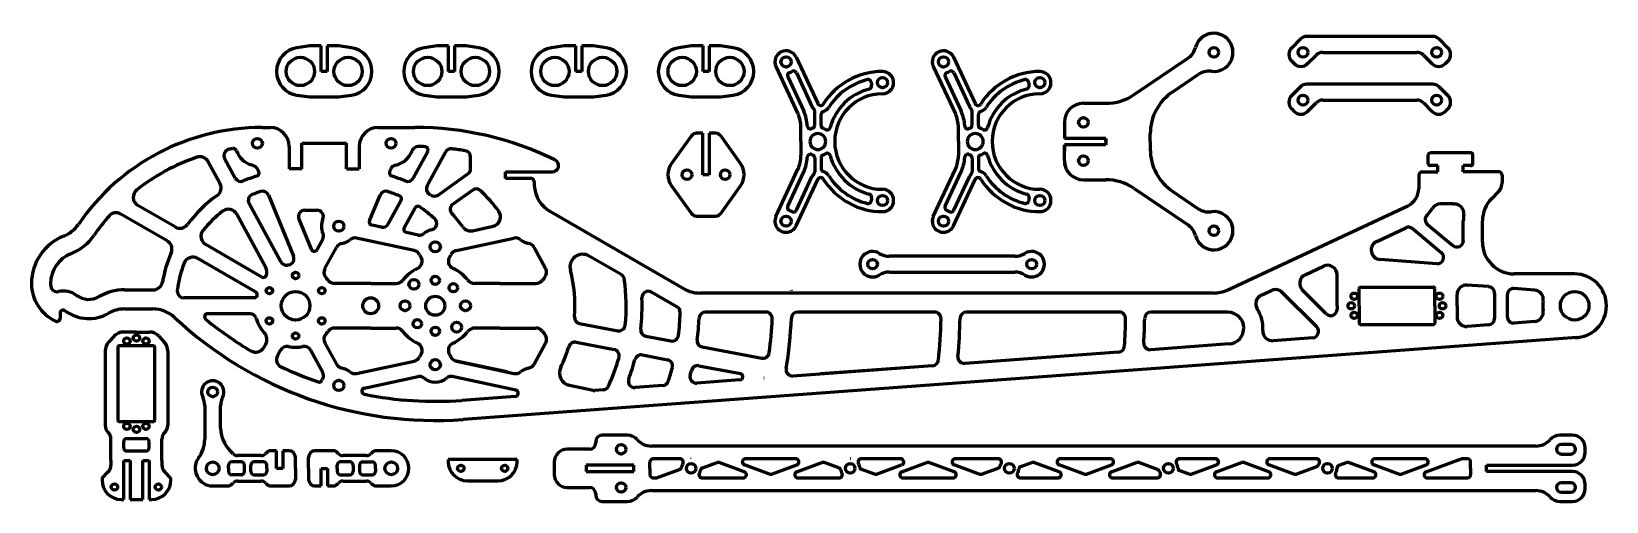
# Model space of a CAD drawing. Header units: millimetres. Extents: x -83 to 412, y -61 to 86.
import ezdxf

# ---------------------------------------------------------------- set-up
doc = ezdxf.new("R2010")
doc.units = ezdxf.units.MM
doc.linetypes.add('K5LT32768', pattern=[0])
doc.linetypes.add('K5LT_BASIC', pattern=[0])

# ---------------------------------------------------------------- blocks, each defined once
blk = doc.blocks.new('U0')
at = {"color": 5, "linetype": 'K5LT_BASIC', "lineweight": 60, "true_color": 0x0000ff}
for p, q in [((127.89, -50.89), (132.45, -49.23)), ((113.38, -54.04), (120.69, -51.38))]:
    blk.add_line(p, q, dxfattribs=at)
blk = doc.blocks.new('U1')
at = {"color": 5, "linetype": 'K5LT_BASIC', "lineweight": 60, "true_color": 0x0000ff}
for p, q in [((141.02, -52.1), (133.13, -49.23)), ((148.93, -52.85), (141.04, -49.98))]:
    blk.add_line(p, q, dxfattribs=at)
blk = doc.blocks.new('U2')
at = {"color": 5, "linetype": 'K5LT_BASIC', "lineweight": 60, "true_color": 0x0000ff}
for p, q in [((157.53, -52.1), (165.42, -49.23)), ((149.62, -52.85), (157.51, -49.98))]:
    blk.add_line(p, q, dxfattribs=at)
blk = doc.blocks.new('U3')
at = {"color": 5, "linetype": 'K5LT_BASIC', "lineweight": 60, "true_color": 0x0000ff}
for p, q in [((170.73, -50.92), (166.1, -49.23)), ((181.9, -52.85), (177.92, -51.4))]:
    blk.add_line(p, q, dxfattribs=at)
blk = doc.blocks.new('U4')
at = {"color": 5, "linetype": 'K5LT_BASIC', "lineweight": 60, "true_color": 0x0000ff}
for p, q in [((190.5, -52.1), (198.39, -49.23)), ((182.59, -52.85), (190.48, -49.98))]:
    blk.add_line(p, q, dxfattribs=at)
blk = doc.blocks.new('U5')
at = {"color": 5, "linetype": 'K5LT_BASIC', "lineweight": 60, "true_color": 0x0000ff}
for p, q in [((206.96, -52.1), (199.07, -49.23)), ((214.87, -52.85), (206.98, -49.98))]:
    blk.add_line(p, q, dxfattribs=at)
blk = doc.blocks.new('U6')
at = {"color": 5, "linetype": 'K5LT_BASIC', "lineweight": 60, "true_color": 0x0000ff}
for p, q in [((227.95, -50.47), (231.36, -49.23)), ((215.56, -52.85), (220.78, -50.95))]:
    blk.add_line(p, q, dxfattribs=at)
blk = doc.blocks.new('U7')
at = {"color": 5, "linetype": 'K5LT_BASIC', "lineweight": 60, "true_color": 0x0000ff}
for p, q in [((239.93, -52.1), (232.04, -49.23)), ((247.84, -52.85), (239.95, -49.98))]:
    blk.add_line(p, q, dxfattribs=at)
blk = doc.blocks.new('U8')
at = {"color": 5, "linetype": 'K5LT_BASIC', "lineweight": 60, "true_color": 0x0000ff}
for p, q in [((256.44, -52.1), (264.33, -49.23)), ((248.53, -52.85), (256.42, -49.98))]:
    blk.add_line(p, q, dxfattribs=at)
blk = doc.blocks.new('U9')
at = {"color": 5, "linetype": 'K5LT_BASIC', "lineweight": 60, "true_color": 0x0000ff}
for p, q in [((270.85, -51.36), (265.01, -49.23)), ((280.81, -52.85), (277.96, -51.82))]:
    blk.add_line(p, q, dxfattribs=at)
blk = doc.blocks.new('U10')
at = {"color": 5, "linetype": 'K5LT_BASIC', "lineweight": 60, "true_color": 0x0000ff}
for p, q in [((289.41, -52.1), (297.3, -49.23)), ((281.5, -52.85), (289.39, -49.98))]:
    blk.add_line(p, q, dxfattribs=at)
blk = doc.blocks.new('U11')
at = {"color": 5, "linetype": 'K5LT_BASIC', "lineweight": 60, "true_color": 0x0000ff}
for p, q in [((305.87, -52.1), (297.98, -49.23)), ((313.78, -52.85), (305.89, -49.98))]:
    blk.add_line(p, q, dxfattribs=at)
blk = doc.blocks.new('U12')
at = {"color": 5, "linetype": 'K5LT_BASIC', "lineweight": 60, "true_color": 0x0000ff}
for p, q in [((327.96, -50.07), (330.27, -49.23)), ((314.47, -52.85), (320.93, -50.5))]:
    blk.add_line(p, q, dxfattribs=at)
blk = doc.blocks.new('U13')
at = {"color": 5, "linetype": 'K5LT_BASIC', "lineweight": 60, "true_color": 0x0000ff}
for p, q in [((338.84, -52.1), (330.95, -49.23)), ((346.75, -52.85), (338.86, -49.98))]:
    blk.add_line(p, q, dxfattribs=at)
blk = doc.blocks.new('U14')
at = {"color": 5, "linetype": 'K5LT_BASIC', "lineweight": 60, "true_color": 0x0000ff}
for p, q in [((355.35, -52.1), (366.34, -48.1)), ((347.44, -52.85), (355.33, -49.98))]:
    blk.add_line(p, q, dxfattribs=at)
blk = doc.blocks.new('U15')
at = {"color": 5, "linetype": 'K5LT32768', "lineweight": 60, "true_color": 0x0000ff}
for p, q in [((200.43, 75.08), (207.37, 60.21)), ((206.78, 78.04), (213.58, 63.46)), ((204.14, 71.87), (209.18, 61.05)), ((206.86, 73.14), (211.77, 62.61)), ((212.61, 56.68), (212.61, 61.1)), ((214.61, 56.68), (214.61, 60.04)), ((208.31, 51.56), (208.31, 55.98)), ((208.31, 51.56), (208.31, 47.14)), ((212.61, 46.43), (212.61, 42.02)), ((214.61, 46.43), (214.61, 43.08)), ((200.43, 28.04), (207.37, 42.91)), ((204.14, 31.24), (209.18, 42.06)), ((206.78, 25.08), (213.58, 39.66)), ((206.86, 29.98), (211.77, 40.51))]:
    blk.add_line(p, q, dxfattribs=at)
for centre in [(203.61, 76.56), (233.91, 70.06), (233.91, 33.06), (203.61, 26.56)]:
    blk.add_circle(centre, 1.6, dxfattribs=at)
for centre, radius, start, end in [((203.61, 76.56), 3.5, 25, 205), ((205.04, 72.29), 1, 108.6206, 205), ((203.61, 76.56), 3.5, 288.6206, 301.3794), ((205.95, 72.72), 1, 25, 121.3794), ((233.91, 51.56), 22, 90, 147.6117), ((233.91, 51.56), 20, 103.6997, 147.6117), ((229.41, 70.02), 1, 0.5162, 103.6997), ((233.91, 70.06), 3.5, 180.5162, 193.3696), ((233.91, 70.06), 3.5, 270, 90), ((233.91, 51.56), 17, 104.0769, 164.9823), ((233.91, 51.56), 15, 90, 180), ((229.53, 69.02), 1, 284.0769, 13.3696), ((198.31, 55.98), 10, 0, 25), ((198.31, 55.98), 12, 2.5046, 25), ((214.48, 63.88), 3, 205, 223.9878), ((211.61, 61.1), 1, 0, 43.9878), ((214.48, 63.88), 1, 205, 327.6117), ((215.61, 60.04), 1, 106.2908, 180), ((214.48, 63.88), 3, 286.2908, 327.6117), ((211.29, 56.55), 1, 182.5046, 294.8624), ((213.61, 51.56), 4.5, 111.3237, 114.8624), ((211.61, 56.68), 1, 291.3237, 0), ((215.61, 56.68), 1, 180, 248.6763), ((213.61, 51.56), 4.5, 57.9973, 68.6763), ((216.52, 56.22), 1, 237.9973, 344.9823), ((213.61, 51.56), 2.5, 0, 180), ((213.61, 51.56), 2.5, 180, 0), ((233.91, 51.56), 15, 180, 270), ((198.31, 47.14), 10, 335, 0), ((198.31, 47.14), 12, 335, 357.4954), ((211.29, 46.57), 1, 65.1376, 177.4954), ((213.61, 51.56), 4.5, 245.1376, 248.6763), ((211.61, 46.43), 1, 0, 68.6763), ((215.61, 46.43), 1, 111.3237, 180), ((213.61, 51.56), 4.5, 291.3237, 302.0027), ((216.52, 46.89), 1, 15.0177, 122.0027), ((233.91, 51.56), 17, 195.0177, 255.9231), ((214.48, 39.24), 3, 136.0122, 155), ((211.61, 42.02), 1, 316.0122, 0), ((214.48, 39.24), 1, 32.3883, 155), ((215.61, 43.08), 1, 180, 253.7092), ((214.48, 39.24), 3, 32.3883, 73.7092), ((233.91, 51.56), 22, 212.3883, 270), ((233.91, 51.56), 20, 212.3883, 256.3003), ((229.53, 34.1), 1, 346.6304, 75.9231), ((233.91, 33.06), 3.5, 270, 90), ((205.04, 30.82), 1, 155, 251.3794), ((203.61, 26.56), 3.5, 58.6206, 71.3794), ((205.95, 30.4), 1, 238.6206, 335), ((229.41, 33.1), 1, 256.3003, 359.4838), ((233.91, 33.06), 3.5, 166.6304, 179.4838), ((203.61, 26.56), 3.5, 155, 335)]:
    blk.add_arc(centre, radius, start, end, dxfattribs=at)
blk = doc.blocks.new('U16')
at = {"color": 5, "linetype": 'K5LT32768', "lineweight": 60, "true_color": 0x0000ff}
for p, q in [((150.96, 75.08), (157.9, 60.21)), ((157.31, 78.04), (164.11, 63.46)), ((154.67, 71.87), (159.71, 61.05)), ((157.39, 73.14), (162.3, 62.61)), ((163.14, 56.68), (163.14, 61.1)), ((165.14, 56.68), (165.14, 60.04)), ((158.84, 51.56), (158.84, 55.98)), ((158.84, 51.56), (158.84, 47.14)), ((163.14, 46.43), (163.14, 42.02)), ((165.14, 46.43), (165.14, 43.08)), ((150.96, 28.04), (157.9, 42.91)), ((154.67, 31.24), (159.71, 42.06)), ((157.31, 25.08), (164.11, 39.66)), ((157.39, 29.98), (162.3, 40.51))]:
    blk.add_line(p, q, dxfattribs=at)
for centre in [(154.14, 76.56), (184.44, 70.06), (184.44, 33.06), (154.14, 26.56)]:
    blk.add_circle(centre, 1.6, dxfattribs=at)
for centre, radius, start, end in [((154.14, 76.56), 3.5, 25, 205), ((155.57, 72.29), 1, 108.6206, 205), ((154.14, 76.56), 3.5, 288.6206, 301.3794), ((156.48, 72.72), 1, 25, 121.3794), ((184.44, 51.56), 22, 90, 147.6117), ((184.44, 51.56), 20, 103.6997, 147.6117), ((179.94, 70.02), 1, 0.5162, 103.6997), ((184.44, 70.06), 3.5, 180.5162, 193.3696), ((184.44, 70.06), 3.5, 270, 90), ((184.44, 51.56), 17, 104.0769, 164.9823), ((184.44, 51.56), 15, 90, 180), ((180.06, 69.02), 1, 284.0769, 13.3696), ((148.84, 55.98), 10, 0, 25), ((148.84, 55.98), 12, 2.5046, 25), ((165.01, 63.88), 3, 205, 223.9878), ((162.14, 61.1), 1, 0, 43.9878), ((165.01, 63.88), 1, 205, 327.6117), ((166.14, 60.04), 1, 106.2908, 180), ((165.01, 63.88), 3, 286.2908, 327.6117), ((161.82, 56.55), 1, 182.5046, 294.8624), ((164.14, 51.56), 4.5, 111.3237, 114.8624), ((162.14, 56.68), 1, 291.3237, 0), ((166.14, 56.68), 1, 180, 248.6763), ((164.14, 51.56), 4.5, 57.9973, 68.6763), ((167.05, 56.22), 1, 237.9973, 344.9823), ((164.14, 51.56), 2.5, 0, 180), ((164.14, 51.56), 2.5, 180, 0), ((184.44, 51.56), 15, 180, 270), ((148.84, 47.14), 10, 335, 0), ((148.84, 47.14), 12, 335, 357.4954), ((161.82, 46.57), 1, 65.1376, 177.4954), ((164.14, 51.56), 4.5, 245.1376, 248.6763), ((162.14, 46.43), 1, 0, 68.6763), ((166.14, 46.43), 1, 111.3237, 180), ((164.14, 51.56), 4.5, 291.3237, 302.0027), ((167.05, 46.89), 1, 15.0177, 122.0027), ((184.44, 51.56), 17, 195.0177, 255.9231), ((165.01, 39.24), 3, 136.0122, 155), ((162.14, 42.02), 1, 316.0122, 0), ((165.01, 39.24), 1, 32.3883, 155), ((166.14, 43.08), 1, 180, 253.7092), ((165.01, 39.24), 3, 32.3883, 73.7092), ((184.44, 51.56), 22, 212.3883, 270), ((184.44, 51.56), 20, 212.3883, 256.3003), ((180.06, 34.1), 1, 346.6304, 75.9231), ((184.44, 33.06), 3.5, 270, 90), ((155.57, 30.82), 1, 155, 251.3794), ((154.14, 26.56), 3.5, 58.6206, 71.3794), ((156.48, 30.4), 1, 238.6206, 335), ((179.94, 33.1), 1, 256.3003, 359.4838), ((184.44, 33.06), 3.5, 166.6304, 179.4838), ((154.14, 26.56), 3.5, 155, 335)]:
    blk.add_arc(centre, radius, start, end, dxfattribs=at)
blk = doc.blocks.new('U18')
at = {"color": 5, "linetype": 'K5LT32768', "lineweight": 60, "true_color": 0x0000ff}
for start, end in [(230.7449, 239.4288), (244.8358, 251.1714), (258.7251, 274.1998)]:
    blk.add_arc((43.9, 84), 114, start, end, dxfattribs=at)
blk = doc.blocks.new('U19')
at = {"color": 5, "linetype": 'K5LT32768', "lineweight": 60, "true_color": 0x0000ff}
for start, end in [(108.7167, 127.9763), (98.2567, 99.3228), (138.775, 145.5984)]:
    blk.add_arc((-10.5, -14), 64, start, end, dxfattribs=at)
blk = doc.blocks.new('U20')
at = {"color": 5, "linetype": 'K5LT32768', "lineweight": 60, "true_color": 0x0000ff}
for start, end in [(88.0634, 89.3875), (80.3006, 82.912)]:
    blk.add_arc((37.5, -44), 94, start, end, dxfattribs=at)
blk = doc.blocks.new('U21')
at = {"color": 5, "linetype": 'K5LT32768', "lineweight": 60, "true_color": 0x0000ff}
for p, q in [((26.95, 24.69), (23.95, 25.34)), ((37.27, 17.37), (19.18, 21.25)), ((38.56, 22.2), (34.82, 23))]:
    blk.add_line(p, q, dxfattribs=at)
blk = doc.blocks.new('U22')
at = {"color": 5, "linetype": 'K5LT32768', "lineweight": 60, "true_color": 0x0000ff}
for p, q in [((-11.73, 42.46), (-11.56, 42.05)), ((-8.54, 34.71), (-0.65, 15.55)), ((1.03, 27.24), (4.94, 17.73))]:
    blk.add_line(p, q, dxfattribs=at)
blk = doc.blocks.new('U23')
at = {"color": 5, "linetype": 'K5LT32768', "lineweight": 60, "true_color": 0x0000ff}
for p, q in [((29.56, 42.05), (29.92, 42.94)), ((23.24, 26.69), (26.54, 34.71))]:
    blk.add_line(p, q, dxfattribs=at)
blk = doc.blocks.new('U24')
at = {"color": 5, "linetype": 'K5LT32768', "lineweight": 60, "true_color": 0x0000ff}
for p, q in [((-13.06, 2.5), (-35.15, 2.5)), ((-14.31, -2.5), (-27.6, -2.5))]:
    blk.add_line(p, q, dxfattribs=at)
blk = doc.blocks.new('U25')
at = {"color": 5, "linetype": 'K5LT32768', "lineweight": 60, "true_color": 0x0000ff}
for p, q in [((102.34, 9.79), (92.23, 15.62)), ((119.87, -0.33), (111.85, 4.3))]:
    blk.add_line(p, q, dxfattribs=at)
blk = doc.blocks.new('U26')
at = {"color": 5, "linetype": 'K5LT32768', "lineweight": 60, "true_color": 0x0000ff}
for p, q in [((376.8, 4), (376.8, -4)), ((380.8, 3.42), (380.8, -3.42))]:
    blk.add_line(p, q, dxfattribs=at)
blk = doc.blocks.new('U27')
at = {"color": 5, "linetype": 'K5LT32768', "lineweight": 60, "true_color": 0x0000ff}
for p, q in [((355.75, 25.52), (363.73, 18.92)), ((350.8, 24.42), (360.09, 16.75))]:
    blk.add_line(p, q, dxfattribs=at)
blk = doc.blocks.new('U28')
at = {"color": 5, "linetype": 'K5LT32768', "lineweight": 60, "true_color": 0x0000ff}
for p, q in [((320.94, -6.65), (310.09, 4.21)), ((323.91, -2.54), (316.45, 4.91))]:
    blk.add_line(p, q, dxfattribs=at)
blk = doc.blocks.new('U29')
at = {"color": 5, "linetype": 'K5LT32768', "lineweight": 60, "true_color": 0x0000ff}
for radius, start, end in [(60, 354.1738, 7.9843), (65, 353.5081, 2.193), (60, 335.0793, 344.2829), (65, 339.2846, 344.9486)]:
    blk.add_arc((43.9, 0), radius, start, end, dxfattribs=at)
blk = doc.blocks.new('U30')
at = {"color": 5, "linetype": 'K5LT32768', "lineweight": 60, "true_color": 0x0000ff}
for radius, start, end in [(123, 1.8636, 1.9102), (117, 352.3393, 357.5932), (123, 350.3801, 357.7858)]:
    blk.add_arc((32.9, 0.83), radius, start, end, dxfattribs=at)
blk = doc.blocks.new('U31')
at = {"color": 5, "linetype": 'K5LT32768', "lineweight": 60, "true_color": 0x0000ff}
for radius, start, end in [(173, 1.3249, 1.3483), (167, 354.1436, 358.6109), (173, 354.7237, 358.6903)]:
    blk.add_arc((35.9, 0), radius, start, end, dxfattribs=at)
blk = doc.blocks.new('U32')
at = {"color": 5, "linetype": 'K5LT32768', "lineweight": 60, "true_color": 0x0000ff}
for radius, start, end in [(223, 1.0278, 1.0418), (217, 356.6562, 358.934), (223, 356.9932, 358.9814)]:
    blk.add_arc((43.9, 0), radius, start, end, dxfattribs=at)
blk = doc.blocks.new('U33')
at = {"color": 5, "linetype": 'K5LT32768', "lineweight": 60, "true_color": 0x0000ff}
for radius, start, end in [(77, 353.0509, 358.4209), (77, 359.3114, 359.3231), (83, 352.6006, 357.3027), (77, 342.0926, 345.4058), (83, 344.8056, 345.8561)]:
    blk.add_arc((43.9, 0), radius, start, end, dxfattribs=at)
blk = doc.blocks.new('U17')
at = {"color": 5, "linetype": 'K5LT32768', "lineweight": 60, "true_color": 0x0000ff}
for p, q in [((-10.5, 56), (-8, 56)), ((-10.5, 56), (-8, 56)), ((-10.5, 56), (-8, 56)), ((26, 56), (37.5, 56)), ((29.9, 56), (37.5, 56)), ((-2, 50), (-2, 43)), ((2, 51), (16, 51)), ((2, 43), (2, 51)), ((16, 43), (16, 51)), ((20, 50), (20, 43)), ((-23.78, 38.48), (-27.44, 45.21)), ((-18.96, 40.08), (-22.3, 46.23)), ((36.96, 40.08), (41.52, 48.47)), ((41.78, 38.48), (47.1, 48.25)), ((55, 43.01), (55, 46.68)), ((356, 44.6), (356, 47.4)), ((369.4, 48), (356.6, 48)), ((370, 44.6), (370, 47.4)), ((2, 43), (-2, 43)), ((16, 43), (20, 43)), ((44.78, 34.75), (54.16, 41.38)), ((66, 42), (75, 42)), ((66, 40), (66, 42)), ((74.01, 40), (66, 40)), ((75, 42), (80.63, 42)), ((353, 41), (353, 36.84)), ((354, 42), (359, 42)), ((359, 44), (356.6, 44)), ((359, 44), (356.6, 44)), ((359, 42), (359, 44)), ((367, 42), (367, 44)), ((369.4, 44), (367, 44)), ((378.22, 42), (367, 42)), ((379.22, 41), (379.22, 38.66)), ((379.22, 41), (379.22, 40)), ((41.35, 37.7), (41.78, 38.48)), ((49.45, 31.92), (55.64, 36.3)), ((75.01, 39.05), (75.01, 37.75)), ((378.05, 35.83), (375.93, 33.71)), ((-37.87, 24.75), (-49.54, 31.49)), ((-4.64, 13.76), (-14.63, 32.13)), ((2.88, 30), (6.73, 30)), ((29.13, 25.69), (33.17, 33.11)), ((34.15, 24.46), (37.56, 30.72)), ((292.79, 4.94), (349.54, 31.4)), ((363.73, 32), (359.79, 32)), ((363.73, 32), (364.15, 32)), ((-40.37, 20.42), (-54.88, 28.8)), ((-9.38, 12), (-18.47, 28.72)), ((55.61, 23.57), (62.06, 24.95)), ((122.04, 5.34), (80, 29.61)), ((367, 20.31), (367, 26.64)), ((373, 20), (373, 26.64)), ((6.75, 17.63), (8.54, 20.92)), ((50.53, 17.37), (68.62, 21.25)), ((339.78, 20.23), (348.92, 24.49)), ((339.78, 20.23), (348.92, 24.49)), ((-12.56, 4.37), (-30.75, 14.86)), ((-10.63, 9.02), (-28.25, 19.19)), ((9.21, 11.69), (12.81, 18.32)), ((78.59, 11.69), (74.99, 18.32)), ((317.31, 9.75), (323.05, 12.43)), ((358.66, 13.21), (340.83, 14.52)), ((402, 10), (383, 10)), ((-53.78, 5), (-44.79, 5)), ((23.6, 7), (12.25, 7)), ((23.6, 7), (31.65, 7)), ((64.2, 7), (56.39, 7)), ((64.2, 7), (75.55, 7)), ((327.32, 0), (327.32, 9.71)), ((334.22, 0), (334.22, 5.42)), ((334.62, 5.82), (357.72, 5.82)), ((358.02, 0), (358.02, 5.42)), ((374.95, 6), (368.24, 6.49)), ((389.37, 4.94), (382.95, 5.41)), ((410.32, 5.55), (410.32, 5.55)), ((288.56, 4), (127.04, 4)), ((303.51, 3.32), (306.7, 4.8)), ((365.02, 0), (365.02, 3.5)), ((-74, -2.37), (-74, -3.91)), ((-53.78, -1), (-44.84, -1)), ((147.8, -2), (128.81, -2)), ((160.88, -2), (157.81, -2)), ((200.85, -2), (160.88, -2)), ((258.86, -2), (210.85, -2)), ((293.02, -2), (268.86, -2)), ((327.32, 0), (327.32, -1.13)), ((334.22, 0), (334.22, -5.43)), ((358.02, 0), (358.02, -5.43)), ((365.02, 0), (365.02, -3.5)), ((389.37, -4.94), (382.95, -5.41)), ((389.37, -4.94), (382.95, -5.41)), ((23.6, -7), (12.25, -7)), ((23.6, -7), (31.65, -7)), ((64.2, -7), (56.39, -7)), ((64.2, -7), (75.55, -7)), ((89.28, -5.58), (101.23, -7.85)), ((110.1, -9.54), (117.98, -11.04)), ((334.62, -5.83), (357.72, -5.83)), ((374.95, -6), (368.24, -6.49)), ((374.95, -6), (368.24, -6.49)), ((-9.38, -12), (-9.92, -13)), ((-4.81, -14.08), (-5.71, -15.72)), ((4.81, -14.08), (8.54, -20.92)), ((9.21, -11.69), (12.81, -18.32)), ((402.73, -9.97), (52.69, -35.68)), ((78.59, -11.69), (74.99, -18.32)), ((88.16, -11.47), (100.11, -13.75)), ((127.82, -12.91), (146.5, -16.47)), ((258.68, -14.54), (210.3, -18.09)), ((258.68, -14.54), (216, -17.67)), ((258.68, -14.54), (216, -17.67)), ((258.68, -14.54), (216, -17.67)), ((258.68, -14.54), (216, -17.67)), ((258.68, -14.54), (216, -17.67)), ((258.68, -14.54), (216, -17.67)), ((258.68, -14.54), (216, -17.67)), ((258.68, -14.54), (216, -17.67)), ((258.68, -14.54), (216, -17.67)), ((293.39, -11.99), (268.74, -13.8)), ((293.39, -11.99), (268.74, -13.8)), ((293.39, -11.99), (268.74, -13.8)), ((293.39, -11.99), (268.74, -13.8)), ((293.39, -11.99), (268.74, -13.8)), ((293.39, -11.99), (268.74, -13.8)), ((293.39, -11.99), (268.74, -13.8)), ((293.39, -11.99), (268.74, -13.8)), ((293.39, -11.99), (268.74, -13.8)), ((293.39, -11.99), (268.74, -13.8)), ((319.67, -10.06), (307.21, -10.97)), ((19.18, -21.25), (37.27, -17.37)), ((66.45, -20.78), (50.53, -17.37)), ((50.53, -17.37), (68.62, -21.25)), ((108.98, -15.43), (116.85, -16.93)), ((126.7, -18.81), (139.78, -21.29)), ((200.19, -18.83), (156.29, -22.05)), ((200.19, -18.83), (165.02, -21.41)), ((200.19, -18.83), (165.02, -21.41)), ((200.19, -18.83), (165.02, -21.41)), ((200.19, -18.83), (165.02, -21.41)), ((200.19, -18.83), (165.02, -21.41)), ((200.19, -18.83), (165.02, -21.41)), ((200.19, -18.83), (165.02, -21.41)), ((200.19, -18.83), (165.02, -21.41)), ((200.19, -18.83), (165.02, -21.41)), ((21.6, -25.84), (38.56, -22.2)), ((69.2, -26.48), (49.24, -22.2)), ((139.67, -23.27), (126.08, -24.27)), ((139.67, -23.27), (126.08, -24.27)), ((139.67, -23.27), (126.08, -24.27)), ((139.67, -23.27), (126.08, -24.27)), ((139.67, -23.27), (126.08, -24.27)), ((139.67, -23.27), (126.08, -24.27)), ((139.67, -23.27), (126.08, -24.27)), ((139.67, -23.27), (126.08, -24.27)), ((139.67, -23.27), (126.08, -24.27)), ((139.67, -23.27), (126.08, -24.27)), ((147.26, -22.72), (147.13, -22.73)), ((147.26, -22.72), (147.13, -22.73)), ((147.26, -22.72), (147.13, -22.73)), ((147.26, -22.72), (147.13, -22.73)), ((147.26, -22.72), (147.13, -22.73)), ((147.26, -22.72), (147.13, -22.73)), ((147.26, -22.72), (147.13, -22.73)), ((147.26, -22.72), (147.13, -22.73)), ((147.26, -22.72), (147.13, -22.73)), ((69.06, -28.46), (52.25, -29.69)), ((69.06, -28.46), (52.25, -29.69)), ((93.5, -26.58), (86.07, -24.99)), ((96.65, -26.43), (94.07, -26.62)), ((96.65, -26.43), (94.07, -26.62)), ((96.65, -26.43), (94.07, -26.62)), ((96.65, -26.43), (94.07, -26.62)), ((96.65, -26.43), (94.07, -26.62)), ((96.65, -26.43), (94.07, -26.62)), ((96.65, -26.43), (94.07, -26.62)), ((96.65, -26.43), (94.07, -26.62)), ((96.65, -26.43), (94.07, -26.62)), ((96.65, -26.43), (94.07, -26.62)), ((115.41, -25.06), (106.71, -25.69)), ((115.41, -25.06), (106.71, -25.69)), ((115.41, -25.06), (106.71, -25.69)), ((115.41, -25.06), (106.71, -25.69)), ((115.41, -25.06), (106.71, -25.69)), ((115.41, -25.06), (106.71, -25.69)), ((115.41, -25.06), (106.71, -25.69)), ((115.41, -25.06), (106.71, -25.69)), ((115.41, -25.06), (106.71, -25.69)), ((115.41, -25.06), (106.71, -25.69))]:
    blk.add_line(p, q, dxfattribs=at)
for centre, radius in [((-12, 51), 1.55), ((30, 51), 1.55), ((13.6, 25), 1.6), ((43.9, 18.5), 1.6), ((0, 9.5), 1), ((-8.23, 4.75), 1), ((8.23, 4.75), 1), ((37.18, 6.72), 1.55), ((43.9, 8), 1.3), ((49.56, 5.66), 1.3), ((0, 0), 4.5), ((23.6, 0), 2.5), ((34.4, 0), 1.55), ((43.9, 0), 3), ((53.4, 0), 1.55), ((331.77, 0), 1), ((332.72, 3), 1), ((359.52, 3), 1), ((360.47, 0), 1), ((402, 0), 4.5), ((-8.23, -4.75), 1), ((8.23, -4.75), 1), ((38.24, -5.66), 1.3), ((332.72, -3), 1), ((359.52, -3), 1), ((0, -9.5), 1), ((43.9, -8), 1.3), ((50.62, -6.72), 1.55), ((43.9, -18.5), 1.6), ((13.6, -25), 1.6)]:
    blk.add_circle(centre, radius, dxfattribs=at)
for centre, radius, start, end in [((-10.5, -14), 70, 90, 145.5984), ((-8, 50), 6, 0, 90), ((26, 50), 6, 90, 180), ((37.5, -44), 100, 63.8911, 90), ((38.48, 47.99), 2, 89.3875, 160.4933), ((40.64, 48.95), 1, 331.4538, 88.0634), ((-30.07, 43.77), 3, 28.5462, 108.7167), ((-20.54, 47.18), 2, 99.3228, 208.5462), ((-19.55, 48.35), 1, 19.3675, 98.2567), ((-12, 51), 7, 199.3675, 255.5102), ((30, 51), 7, 281.3689, 340.4933), ((48.85, 47.3), 2, 82.912, 151.4538), ((53, 46.68), 2, 0, 80.3006), ((80.63, 44), 2, 270, 63.8911), ((356.6, 47.4), 0.6, 90, 180), ((356.6, 44.6), 0.6, 180, 270), ((369.4, 47.4), 0.6, 0, 90), ((369.4, 44.6), 0.6, 270, 0), ((-17.2, 41.04), 2, 208.5462, 292.7423), ((0, 0), 42.5, 106.6779, 112.7423), ((-14.5, 41.32), 3, 22.3801, 75.5102), ((-12.48, 41.67), 1, 286.6779, 22.3801), ((30.48, 41.67), 1, 157.6199, 253.3221), ((31.77, 42.18), 2, 101.3689, 157.6199), ((18, 0), 42.5, 67.2577, 73.3221), ((35.2, 41.04), 2, 247.2577, 331.4538), ((53, 43.01), 2, 305.2781, 0), ((74.01, 39), 1, 2.9886, 90), ((354, 41), 1, 90, 180), ((378.22, 41), 1, 0, 90), ((-48.04, 34.08), 3, 127.9763, 240), ((-26.41, 37.05), 3, 305.489, 28.5462), ((-12.87, 33.08), 2, 111.2638, 208.5462), ((0, 0), 37.5, 107.0105, 111.2638), ((-10.39, 33.95), 2, 22.3801, 107.0105), ((28.39, 33.95), 2, 72.9895, 157.6199), ((18, 0), 37.5, 66.9564, 72.9895), ((43.11, 36.74), 2, 151.4538, 235.6499), ((18, 0), 42.5, 54.8347, 55.6499), ((43.63, 36.38), 2, 234.8347, 305.2781), ((56.8, 34.67), 2, 46.2432, 125.2781), ((23.6, 0), 50, 36.3935, 46.2432), ((85, 38.27), 10, 182.9886, 240), ((347, 36.84), 6, 295, 0), ((375.22, 38.66), 4, 315, 0), ((0, 0), 42.5, 125.489, 143.0572), ((-21.11, 27.29), 3, 28.5462, 127.7194), ((2.88, 28), 2, 90, 202.3801), ((6.73, 28), 2, 336.4218, 90), ((32.29, 33.59), 1, 331.4538, 66.9564), ((38.44, 30.24), 1, 55.9512, 151.4538), ((18, 0), 37.5, 46.7027, 55.9512), ((50.6, 30.29), 2, 125.2781, 222.8917), ((347, 36.84), 12, 315.707, 328.4998), ((359.79, 29), 3, 90, 148.4998), ((364.15, 29), 3, 352.8691, 90), ((383, 26.64), 10, 135, 180), ((-76.51, 31.2), 10, 291.4498, 325.5984), ((-56.38, 26.2), 3, 60, 138.775), ((-36.37, 27.35), 3, 240, 323.0572), ((0, 0), 37.5, 127.7194, 140.8268), ((13.6, 25), 5.5, 156.4218, 204.5839), ((24.16, 26.31), 1, 157.6199, 257.8923), ((27.37, 26.65), 2, 257.8923, 331.4538), ((42.35, 25.84), 2, 281.9636, 46.7027), ((18, 0), 42.5, 35.6254, 42.8917), ((54.98, 26.5), 3, 215.6254, 282.1077), ((61.43, 27.89), 3, 282.1077, 36.3935), ((357.02, 27.06), 2, 135.707, 230.433), ((383, 26.64), 16, 172.8691, 180), ((-67, 7), 16, 111.4498, 180), ((-76.51, 31.2), 16, 291.4498, 325.5984), ((-41.87, 17.82), 3, 336.9428, 60), ((-26.75, 21.79), 3, 140.8268, 240), ((6.78, 21.88), 2, 331.4538, 24.5839), ((13.6, 25), 5.5, 280.136, 309.2101), ((18.66, 18.8), 2.5, 77.8923, 129.2101), ((35.03, 23.98), 1, 151.4538, 257.8923), ((38.98, 24.16), 2, 257.8923, 311.0224), ((43.9, 18.5), 5.5, 101.9636, 131.0224), ((69.14, 18.8), 2.5, 50.7899, 102.1077), ((74.2, 25), 5.5, 230.7899, 259.864), ((74.2, 25), 5.5, 230.7899, 259.864), ((341.05, 17.51), 3, 115, 265.8002), ((349.76, 22.68), 2, 50.433, 115), ((365.01, 20.46), 2, 230.433, 358.5305), ((383, 20), 10, 180, 270), ((-67, 7), 10, 111.4498, 180), ((0, 0), 42.5, 156.9428, 169.8734), ((-32.25, 12.27), 3, 60, 159.1732), ((-2.5, 14.79), 2, 279.5845, 22.3801), ((5.87, 18.11), 1, 202.3801, 331.4538), ((15.01, 17.12), 2.5, 100.136, 151.4538), ((36.75, 14.92), 2.5, 26.5745, 77.8923), ((37.28, 14.01), 2.5, 295.298, 34.1119), ((43.9, 18.5), 5.5, 206.5745, 214.1119), ((43.9, 18.5), 5.5, 206.5745, 214.1119), ((50.52, 14.01), 2.5, 145.8881, 244.702), ((43.9, 18.5), 5.5, 325.8881, 333.4255), ((43.9, 18.5), 5.5, 325.8881, 333.4255), ((51.05, 14.92), 2.5, 102.1077, 153.4255), ((72.79, 17.12), 2.5, 28.5462, 79.864), ((72.79, 17.12), 2.5, 28.5462, 79.864), ((90.23, 12.16), 4, 60, 194.7054), ((358.81, 15.2), 2, 265.8002, 50.433), ((0, 0), 37.5, 159.1732, 172.1304), ((-12.01, 10.57), 3, 340.1263, 28.5462), ((-2.88, 14.72), 2, 208.5462, 281.0886), ((0, 0), 13, 99.5845, 101.0886), ((11.4, 10.5), 2.5, 151.4538, 222.6347), ((43.9, 0), 13, 115.298, 142.2003), ((43.9, 0), 13, 115.298, 142.2003), ((43.9, 0), 13, 38.6822, 64.702), ((76.4, 10.5), 2.5, 317.3653, 28.5462), ((43.9, 0), 43.9, 355.4821, 14.7054), ((324.32, 9.71), 3, 0, 115), ((402, 0), 10, 0, 90), ((402, 0), 10, 270, 90), ((402, 0), 10, 270, 90), ((-70, 7), 13, 180, 245.3757), ((-70, 7), 7, 180, 186.7927), ((-74.96, 6.41), 2, 186.7927, 282.6105), ((-53.78, -11), 16, 90, 119.9264), ((-44.79, 8), 3, 270, 349.8734), ((-34.18, 4.72), 3, 172.1304, 192.9254), ((-10.13, 9.89), 1, 240, 340.1263), ((0, 0), 13, 37.7997, 42.6347), ((12.25, 9.5), 2.5, 217.7997, 270), ((31.65, 9.5), 2.5, 270, 322.2003), ((56.39, 10), 3, 218.6822, 270), ((75.55, 9.5), 2.5, 270, 322.2003), ((87.8, 0), 13, 137.3653, 142.2003), ((101.34, 8.06), 2, 7.9843, 60), ((127.04, 14), 10, 240, 270), ((307.96, 2.08), 3, 45, 115), ((318.57, 7.03), 3, 115, 225), ((334.62, 5.42), 0.4, 90, 180), ((357.62, 5.42), 0.4, 0, 90), ((368.02, 3.5), 3, 85.8002, 180), ((374.8, 4), 2, 0, 85.8002), ((382.8, 3.42), 2, 85.8002, 180), ((-73, -2.37), 7, 53.6588, 102.6105), ((-65, 8.5), 6.5, 233.6588, 299.9264), ((-35.15, 4.5), 2, 192.9254, 270), ((-13.06, 3.5), 1, 270, 60), ((110.85, 2.56), 2, 60, 182.193), ((288.56, 14), 10, 270, 295), ((304.78, 0.6), 3, 115, 212.873), ((389.15, 1.95), 3, 351.3885, 85.8002), ((402, 0), 10, 171.3885, 188.6115), ((402, 0), 10, 270, 0), ((-75, -3.91), 1, 245.3757, 0), ((-73, -2.37), 1, 53.6588, 180), ((-65, 8.5), 12.5, 233.6588, 299.9264), ((-53.78, -11), 10, 90, 119.9264), ((-44.84, -11), 10, 46.9509, 90), ((43.9, 84), 120, 226.9509, 274.1998), ((-27.6, -3.5), 1, 90, 230.7449), ((-14.31, -4.5), 2, 17.4576, 90), ((0, 0), 13, 197.4576, 221.3483), ((89.66, -3.62), 2, 175.4821, 259.2283), ((118.87, -2.07), 2, 358.4209, 60), ((128.81, -4), 2, 90, 177.3027), ((147.8, -4), 2, 357.5932, 90), ((157.81, -4), 2, 90, 177.7858), ((200.85, -4), 2, 358.6109, 90), ((210.85, -4), 2, 90, 178.6903), ((258.86, -4), 2, 358.934, 90), ((268.86, -4), 2, 90, 178.9814), ((293.02, -7), 5, 274.1998, 90), ((293.02, -7), 11, 355.9866, 32.873), ((325.32, -1.13), 2, 225, 0), ((368.02, -3.5), 3, 180, 274.1998), ((374.8, -4), 2, 274.1998, 0), ((382.8, -3.42), 2, 180, 274.1998), ((389.15, -1.95), 3, 274.1998, 8.6115), ((-12.01, -10.57), 3, 331.4538, 41.3483), ((11.4, -10.5), 2.5, 137.3653, 208.5462), ((0, 0), 13, 317.3653, 322.2003), ((12.25, -9.5), 2.5, 90, 142.2003), ((31.65, -9.5), 2.5, 37.7997, 90), ((43.9, 0), 13, 217.7997, 244.702), ((43.9, 0), 13, 217.7997, 244.702), ((43.9, 0), 13, 295.298, 321.3178), ((56.39, -10), 3, 90, 141.3178), ((75.55, -9.5), 2.5, 37.7997, 90), ((87.8, 0), 13, 217.7997, 222.6347), ((76.4, -10.5), 2.5, 331.4538, 42.6347), ((101.6, -5.89), 2, 259.2283, 354.1738), ((110.47, -7.58), 2, 173.5081, 259.2283), ((118.35, -9.07), 2, 259.2283, 353.0509), ((306.99, -7.98), 3, 175.9866, 274.1998), ((319.52, -8.06), 2, 274.1998, 45), ((334.62, -5.43), 0.4, 180, 270), ((357.62, -5.43), 0.4, 270, 0), ((-12.56, -11.57), 3, 239.4288, 331.4538), ((-2.62, -15.28), 2.5, 80.2729, 151.4538), ((0, 0), 13, 260.2729, 279.7271), ((2.62, -15.28), 2.5, 28.5462, 99.7271), ((37.28, -14.01), 2.5, 325.8881, 64.702), ((50.52, -14.01), 2.5, 115.298, 214.1119), ((43.9, 0), 43.9, 333.8918, 342.9746), ((87.79, -13.44), 2, 79.2283, 162.9746), ((99.73, -15.71), 2, 344.2829, 79.2283), ((128.19, -10.95), 2, 172.6006, 259.2283), ((146.87, -14.5), 2, 259.2283, 352.3393), ((258.53, -12.54), 2, 274.1998, 356.6562), ((268.59, -11.8), 2, 176.9932, 274.1998), ((-3.51, -16.92), 2.5, 151.4538, 244.8358), ((15.01, -17.12), 2.5, 208.5462, 259.864), ((13.6, -25), 5.5, 50.7899, 79.864), ((36.75, -14.92), 2.5, 282.1077, 333.4255), ((43.9, -18.5), 5.5, 145.8881, 153.4255), ((43.9, -18.5), 5.5, 145.8881, 153.4255), ((43.9, -18.5), 5.5, 26.5745, 34.1119), ((43.9, -18.5), 5.5, 26.5745, 34.1119), ((43.9, -18.5), 5.5, 26.5745, 30.2633), ((51.05, -14.92), 2.5, 206.5745, 257.8923), ((74.2, -25), 5.5, 100.136, 129.2101), ((74.2, -25), 5.5, 100.136, 129.2101), ((72.79, -17.12), 2.5, 280.136, 331.4538), ((72.79, -17.12), 2.5, 280.136, 331.4538), ((86.91, -21.08), 4, 153.8918, 257.8923), ((108.6, -17.4), 2, 79.2283, 164.9486), ((116.48, -18.9), 2, 345.4058, 79.2283), ((126.32, -20.77), 2, 79.2283, 165.8561), ((156.14, -20.06), 2, 170.3801, 274.1998), ((200.04, -16.84), 2, 274.1998, 354.1436), ((210.16, -16.09), 2, 174.7237, 274.1998), ((7.43, -22.95), 1, 251.1714, 341.6457), ((13.6, -25), 5.5, 155.4161, 161.6457), ((6.78, -21.88), 2, 335.4161, 28.5462), ((18.66, -18.8), 2.5, 230.7899, 282.1077), ((38.98, -24.16), 2, 48.9776, 102.1077), ((43.9, -18.5), 5.5, 228.9776, 311.0224), ((48.82, -24.16), 2, 77.8923, 131.0224), ((69.14, -18.8), 2.5, 257.8923, 309.2101), ((106.57, -23.7), 2, 159.2846, 274.1998), ((115.27, -23.06), 2, 274.1998, 342.0926), ((125.93, -22.28), 2, 164.8056, 274.1998), ((139.59, -22.28), 1, 274.1998, 79.2283), ((21.81, -26.82), 1, 102.1077, 258.7251), ((68.99, -27.46), 1, 274.1998, 77.8923), ((93.92, -24.63), 2, 257.8923, 274.1998), ((96.5, -24.44), 2, 274.1998, 335.0793)]:
    blk.add_arc(centre, radius, start, end, dxfattribs=at)
for name in ['U20', 'U19', 'U22', 'U23', 'U21', 'U27', 'U25', 'U29', 'U24', 'U30', 'U31', 'U32', 'U28', 'U26', 'U18', 'U33']:
    blk.add_blockref(name, (0, 0))
blk = doc.blocks.new('U34')
at = {"color": 5, "linetype": 'K5LT32768', "lineweight": 60, "true_color": 0x0000ff}
for p, q in [((263.58, 66.29), (280.35, 77.61)), ((275.66, 67.21), (283.7, 72.63)), ((247.61, 63.56), (254.63, 63.56)), ((241.61, 57.56), (241.61, 52.56)), ((254.61, 52.56), (241.61, 52.56)), ((241.61, 45.56), (241.61, 50.56)), ((241.61, 50.56), (241.61, 48.58)), ((254.61, 50.56), (241.61, 50.56)), ((254.61, 52.56), (254.61, 50.56)), ((254.61, 51.56), (254.61, 52.51)), ((254.61, 51.56), (254.61, 52.48)), ((254.61, 52.48), (254.61, 50.63)), ((254.61, 51.56), (254.61, 50.63)), ((254.61, 51.56), (254.61, 50.61)), ((268.61, 51.56), (268.61, 53.94)), ((268.61, 51.56), (268.61, 49.17)), ((247.61, 39.56), (254.63, 39.56)), ((263.58, 36.82), (280.35, 25.51)), ((275.66, 35.91), (283.7, 30.48))]:
    blk.add_line(p, q, dxfattribs=at)
for centre in [(288.61, 79.56), (247.61, 57.56), (247.61, 45.56), (247.61, 45.56), (288.61, 23.56)]:
    blk.add_circle(centre, 1.5, dxfattribs=at)
for centre, radius, start, end in [((288.61, 79.56), 6, 318.5904, 165.4096), ((288.61, 79.56), 6, 262.5904, 165.4096), ((276.99, 82.58), 6, 304, 345.4096), ((287.06, 67.66), 6, 82.5904, 124), ((254.63, 79.56), 16, 270, 304), ((284.61, 53.94), 16, 124, 180), ((247.61, 57.56), 6, 90, 180), ((247.61, 45.56), 6, 180, 221.4096), ((247.61, 45.56), 6, 180, 270), ((284.61, 49.17), 16, 180, 236), ((254.63, 23.56), 16, 56, 90), ((287.06, 35.46), 6, 236, 277.4096), ((276.99, 20.53), 6, 14.5904, 56), ((288.61, 23.56), 6, 194.5904, 97.4096), ((288.61, 23.56), 6, 194.5904, 41.4096)]:
    blk.add_arc(centre, radius, start, end, dxfattribs=at)

msp = doc.modelspace()

# ---------------------------------------------------------------- linework, layer by layer
at = {"color": 5, "linetype": 'K5LT_BASIC', "lineweight": 60, "true_color": 0x0000ff}
for p, q in [((337.61, 84.56), (317.85, 84.56)), ((357.36, 84.56), (337.61, 84.56)), ((4.48, 81.56), (0.44, 80.98)), ((8.05, 81.56), (4.48, 81.56)), ((8.05, 73.56), (8.05, 81.56)), ((13.52, 81.56), (9.95, 81.56)), ((9.95, 81.56), (9.95, 73.56)), ((17.56, 80.98), (13.52, 81.56)), ((44.48, 81.56), (40.44, 80.98)), ((48.05, 81.56), (44.48, 81.56)), ((48.05, 73.56), (48.05, 81.56)), ((53.52, 81.56), (49.95, 81.56)), ((49.95, 81.56), (49.95, 73.56)), ((57.56, 80.98), (53.52, 81.56)), ((84.48, 81.56), (80.44, 80.98)), ((88.05, 81.56), (84.48, 81.56)), ((88.05, 73.56), (88.05, 81.56)), ((93.52, 81.56), (89.95, 81.56)), ((89.95, 81.56), (89.95, 73.56)), ((97.56, 80.98), (93.52, 81.56)), ((124.48, 81.56), (120.44, 80.98)), ((128.05, 81.56), (124.48, 81.56)), ((128.05, 73.56), (128.05, 81.56)), ((133.52, 81.56), (129.95, 81.56)), ((129.95, 81.56), (129.95, 73.56)), ((137.56, 80.98), (133.52, 81.56)), ((315.73, 83.68), (313.07, 81.02)), ((322.85, 79.56), (337.61, 79.56)), ((337.61, 79.56), (352.36, 79.56)), ((362.14, 81.02), (359.49, 83.68)), ((313.07, 76.78), (313.83, 76.02)), ((318.07, 76.02), (320.73, 78.68)), ((354.49, 78.68), (357.14, 76.02)), ((361.38, 76.02), (362.14, 76.78)), ((9.95, 73.56), (8.05, 73.56)), ((49.95, 73.56), (48.05, 73.56)), ((89.95, 73.56), (88.05, 73.56)), ((129.95, 73.56), (128.05, 73.56)), ((337.61, 69.56), (317.85, 69.56)), ((357.36, 69.56), (337.61, 69.56)), ((0.44, 66.13), (4.48, 65.56)), ((4.48, 65.56), (10.5, 65.56)), ((10.5, 65.56), (13.52, 65.56)), ((13.52, 65.56), (17.56, 66.13)), ((40.44, 66.13), (44.48, 65.56)), ((44.48, 65.56), (50.5, 65.56)), ((50.5, 65.56), (53.52, 65.56)), ((53.52, 65.56), (57.56, 66.13)), ((80.44, 66.13), (84.48, 65.56)), ((84.48, 65.56), (90.5, 65.56)), ((90.5, 65.56), (93.52, 65.56)), ((93.52, 65.56), (97.56, 66.13)), ((120.44, 66.13), (124.48, 65.56)), ((124.48, 65.56), (130.5, 65.56)), ((130.5, 65.56), (133.52, 65.56)), ((133.52, 65.56), (137.56, 66.13)), ((315.73, 68.68), (313.07, 66.02)), ((322.85, 64.56), (337.61, 64.56)), ((337.61, 64.56), (352.36, 64.56)), ((362.14, 66.02), (359.49, 68.68)), ((313.07, 61.78), (313.83, 61.02)), ((318.07, 61.02), (320.73, 63.68)), ((354.49, 63.68), (357.14, 61.02)), ((361.38, 61.02), (362.14, 61.78)), ((124.4, 53.34), (118.14, 44.68)), ((128, 54.16), (126.02, 54.16)), ((128, 41.16), (128, 54.16)), ((131.98, 54.16), (130, 54.16)), ((130, 54.16), (130, 41.16)), ((139.86, 44.68), (133.6, 53.34)), ((130, 41.16), (128, 41.16)), ((118.14, 37.65), (124.4, 28.99)), ((133.6, 28.99), (139.86, 37.65)), ((126.02, 28.16), (129, 28.16)), ((129, 28.16), (131.98, 28.16)), ((226.07, 15.56), (186.61, 15.56)), ((186.61, 10.56), (226.07, 10.56)), ((94.34, -42.64), (94.34, -43.04)), ((104.31, -40.64), (96.31, -40.64)), ((262.51, -44.04), (111.82, -44.04)), ((382.01, -44.04), (262.51, -44.04)), ((389.79, -44.04), (382.01, -44.04)), ((401.31, -40.64), (397.31, -40.64)), ((400.81, -43.54), (397.81, -43.54)), ((69.63, -48.24), (47.98, -48.24)), ((47.98, -48.24), (47.98, -48.95)), ((69.63, -48.95), (69.63, -48.24)), ((81.31, -49.04), (81.31, -53.04)), ((92.34, -45.04), (85.31, -45.04)), ((111.31, -51.04), (111.31, -49.04)), ((120.84, -48.04), (112.31, -48.04)), ((157.17, -48.04), (141.39, -48.04)), ((190.14, -48.04), (177.77, -48.04)), ((220.84, -48.04), (207.33, -48.04)), ((256.08, -48.04), (240.3, -48.04)), ((270.85, -51.36), (265.01, -49.23)), ((289.04, -48.04), (277.77, -48.04)), ((320.84, -48.04), (306.23, -48.04)), ((354.98, -48.04), (339.2, -48.04)), ((368.31, -48.04), (366.68, -48.04)), ((369.31, -51.04), (369.31, -49.04)), ((397.81, -46.54), (400.81, -46.54)), ((405.31, -46.04), (405.31, -44.64)), ((102.31, -50.04), (91.31, -50.04)), ((91.31, -50.04), (91.31, -51.04)), ((91.31, -51.04), (91.31, -52.04)), ((91.31, -52.04), (102.31, -52.04)), ((106.31, -50.04), (102.31, -50.04)), ((102.31, -52.04), (106.31, -52.04)), ((106.31, -52.04), (106.31, -50.04)), ((111.31, -51.04), (111.31, -53.04)), ((112.31, -54.04), (113.38, -54.04)), ((127.77, -54.04), (140.68, -54.04)), ((157.87, -54.04), (170.84, -54.04)), ((190.84, -54.04), (206.62, -54.04)), ((227.77, -54.04), (239.59, -54.04)), ((256.78, -54.04), (262.51, -54.04)), ((262.51, -54.04), (270.84, -54.04)), ((289.75, -54.04), (305.53, -54.04)), ((327.77, -54.04), (338.5, -54.04)), ((355.69, -54.04), (368.31, -54.04)), ((369.31, -51.04), (369.31, -53.04)), ((374.31, -51.04), (374.31, -50.04)), ((374.31, -50.04), (401.31, -50.04)), ((374.31, -52.04), (374.31, -51.04)), ((401.31, -52.04), (374.31, -52.04)), ((53.98, -54.95), (63.63, -54.95)), ((85.31, -57.04), (92.34, -57.04)), ((94.34, -59.04), (94.34, -59.44)), ((111.82, -58.04), (262.51, -58.04)), ((262.51, -58.04), (382.01, -58.04)), ((382.01, -58.04), (389.79, -58.04)), ((400.81, -55.54), (397.81, -55.54)), ((397.81, -58.54), (400.81, -58.54)), ((405.31, -57.44), (405.31, -56.04)), ((96.31, -61.44), (104.31, -61.44)), ((397.31, -61.44), (401.34, -61.44))]:
    msp.add_line(p, q, dxfattribs=at)
at = {"color": 5, "linetype": 'K5LT32768', "lineweight": 60, "true_color": 0x0000ff}
for p, q in [((-57.03, -9.53), (-58.77, -11.4)), ((-50.02, -8.25), (-54.1, -8.25)), ((-50.02, -8.25), (-45.94, -8.25)), ((-43.01, -9.53), (-41.27, -11.4)), ((-59.84, -14.13), (-59.84, -37.59)), ((-55.84, -12.95), (-55.84, -35.95)), ((-50.02, -12.55), (-55.44, -12.55)), ((-44.59, -12.55), (-50.02, -12.55)), ((-44.19, -35.95), (-44.19, -12.95)), ((-40.19, -14.13), (-40.19, -37.59)), ((-28.55, -31.29), (-28.55, -41.88)), ((-23.55, -38.4), (-23.55, -31.29)), ((-55.44, -36.35), (-50.02, -36.35)), ((-50.02, -36.35), (-44.59, -36.35)), ((-58.97, -39.71), (-58.9, -39.78)), ((-58.02, -48.59), (-58.02, -41.9)), ((-54.02, -44.59), (-54.02, -42.65)), ((-53.02, -41.65), (-47.02, -41.65)), ((-46.02, -44.59), (-46.02, -42.65)), ((-42.02, -48.59), (-42.02, -41.9)), ((-41.07, -39.71), (-41.14, -39.78)), ((-58.02, -48.59), (-58.02, -50.02)), ((-54.02, -60.8), (-54.02, -48.59)), ((-54.02, -48.59), (-52.02, -48.59)), ((-53.02, -45.59), (-47.02, -45.59)), ((-52.02, -48.59), (-52.02, -60.8)), ((-48.02, -60.8), (-48.02, -48.59)), ((-48.02, -48.59), (-46.02, -48.59)), ((-46.02, -48.59), (-46.02, -60.8)), ((-42.02, -48.59), (-42.02, -50.02)), ((-19.64, -46.46), (-20.62, -45.47)), ((-17.05, -49.04), (-20.05, -49.04)), ((-13.05, -47.04), (-18.22, -47.04)), ((-10.88, -47.04), (-13.05, -47.04)), ((-10.05, -49.04), (-13.05, -49.04)), ((-9.14, -46.13), (-9.47, -46.46)), ((-6.05, -45.54), (-7.72, -45.54)), ((-6.05, -51.04), (-6.05, -45.54)), ((-2.05, -45.54), (-4.05, -45.54)), ((-4.05, -45.54), (-4.05, -51.04)), ((-0.05, -51.04), (-0.05, -47.54)), ((4.08, -51.04), (4.08, -47.54)), ((11.75, -45.54), (6.08, -45.54)), ((13.49, -46.46), (13.16, -46.13)), ((17.08, -49.04), (14.08, -49.04)), ((17.08, -47.04), (14.91, -47.04)), ((22.25, -47.04), (17.08, -47.04)), ((21.08, -49.04), (24.08, -49.04)), ((23.99, -46.13), (23.66, -46.46)), ((30.08, -45.54), (25.41, -45.54)), ((-60.84, -54.09), (-58.9, -52.15)), ((-60.84, -54.09), (-60.84, -54.8)), ((-39.19, -54.09), (-41.14, -52.15)), ((-39.19, -54.8), (-39.19, -54.09)), ((-21.05, -51.04), (-21.05, -50.04)), ((-21.05, -51.04), (-21.05, -52.04)), ((-17.05, -53.04), (-20.05, -53.04)), ((-16.05, -52.04), (-16.05, -50.04)), ((-14.05, -52.04), (-14.05, -50.04)), ((-13.05, -53.04), (-10.05, -53.04)), ((-9.05, -51.04), (-9.05, -50.04)), ((-9.05, -51.04), (-9.05, -52.04)), ((-4.05, -51.04), (-6.05, -51.04)), ((-0.05, -51.04), (-0.05, -54.54)), ((4.08, -51.04), (4.08, -54.54)), ((8.08, -56.54), (8.08, -51.04)), ((8.08, -51.04), (10.08, -51.04)), ((10.08, -51.04), (10.08, -56.54)), ((13.08, -51.04), (13.08, -50.04)), ((13.08, -51.04), (13.08, -52.04)), ((14.08, -53.04), (17.08, -53.04)), ((18.08, -50.04), (18.08, -52.04)), ((20.08, -50.04), (20.08, -52.04)), ((21.08, -53.04), (24.08, -53.04)), ((25.08, -51.04), (25.08, -50.04)), ((25.08, -51.04), (25.08, -52.04)), ((-26.05, -56.54), (-21.38, -56.54)), ((-19.97, -55.96), (-19.64, -55.63)), ((-18.22, -55.04), (-13.05, -55.04)), ((-13.05, -55.04), (-10.88, -55.04)), ((-9.47, -55.63), (-9.14, -55.96)), ((-7.72, -56.54), (-2.05, -56.54)), ((6.08, -56.54), (8.08, -56.54)), ((10.08, -56.54), (11.75, -56.54)), ((13.16, -55.96), (13.49, -55.63)), ((14.91, -55.04), (17.08, -55.04)), ((17.08, -55.04), (22.25, -55.04)), ((23.66, -55.63), (23.99, -55.96)), ((25.41, -56.54), (30.08, -56.54)), ((-54.84, -60.8), (-54.02, -60.8)), ((-52.02, -60.8), (-48.02, -60.8)), ((-46.02, -60.8), (-45.19, -60.8))]:
    msp.add_line(p, q, dxfattribs=at)
at = {"color": 5, "linetype": 'K5LT_BASIC', "lineweight": 60, "true_color": 0x0000ff}
for centre, radius in [((316.61, 79.56), 1.55), ((358.61, 79.56), 1.55), ((1.5, 73.56), 4.45), ((16.5, 73.56), 4.45), ((41.5, 73.56), 4.45), ((56.5, 73.56), 4.45), ((81.5, 73.56), 4.45), ((96.5, 73.56), 4.45), ((121.5, 73.56), 4.45), ((136.5, 73.56), 4.45), ((316.61, 64.56), 1.55), ((358.61, 64.56), 1.55), ((123, 41.16), 1.5), ((135, 41.16), 1.5), ((181.34, 13.06), 1.5), ((231.34, 13.06), 1.5), ((102.31, -45.04), 1.5), ((51.91, -51.04), 1), ((65.71, -51.04), 1), ((124.31, -51.04), 1.5), ((174.31, -51.04), 1.5), ((224.31, -51.04), 1.5), ((274.31, -51.04), 1.5), ((324.31, -51.04), 1.5), ((102.31, -57.04), 1.5)]:
    msp.add_circle(centre, radius, dxfattribs=at)
at = {"color": 5, "linetype": 'K5LT32768', "lineweight": 60, "true_color": 0x0000ff}
for centre, radius in [((-50.02, -10.1), 1), ((-53.02, -11.05), 1), ((-47.02, -11.05), 1), ((-26.05, -27.04), 1.5), ((-53.02, -37.85), 1), ((-50.02, -38.8), 1), ((-47.02, -37.85), 1), ((-26.05, -51.04), 2), ((30.08, -51.04), 2), ((-56.92, -56.89), 1), ((-43.12, -56.89), 1)]:
    msp.add_circle(centre, radius, dxfattribs=at)
at = {"color": 5, "linetype": 'K5LT_BASIC', "lineweight": 60, "true_color": 0x0000ff}
for centre, radius, start, end in [((317.85, 81.56), 3, 90, 135), ((357.36, 81.56), 3, 45, 90), ((1.5, 73.56), 7.5, 98.114, 261.886), ((16.5, 73.56), 7.5, 278.114, 81.886), ((41.5, 73.56), 7.5, 98.114, 261.886), ((56.5, 73.56), 7.5, 278.114, 81.886), ((81.5, 73.56), 7.5, 98.114, 261.886), ((96.5, 73.56), 7.5, 278.114, 81.886), ((121.5, 73.56), 7.5, 98.114, 261.886), ((136.5, 73.56), 7.5, 278.114, 81.886), ((315.19, 78.9), 3, 135, 225), ((322.85, 76.56), 3, 90, 135), ((352.36, 76.56), 3, 45, 90), ((360.02, 78.9), 3, 315, 45), ((315.95, 78.14), 3, 225, 315), ((359.26, 78.14), 3, 225, 315), ((317.85, 66.56), 3, 90, 135), ((357.36, 66.56), 3, 45, 90), ((315.19, 63.9), 3, 135, 225), ((322.85, 61.56), 3, 90, 135), ((352.36, 61.56), 3, 45, 90), ((360.02, 63.9), 3, 315, 45), ((315.95, 63.14), 3, 225, 315), ((359.26, 63.14), 3, 225, 315), ((126.02, 52.16), 2, 90, 144.1135), ((131.98, 52.16), 2, 35.8865, 90), ((123, 41.16), 6, 144.1135, 215.8865), ((135, 41.16), 6, 324.1135, 35.8865), ((126.02, 30.16), 2, 215.8865, 270), ((131.98, 30.16), 2, 270, 324.1135), ((181.34, 13.06), 4, 58.2117, 301.7883), ((186.61, 21.56), 6, 238.2117, 270), ((226.07, 21.56), 6, 270, 301.7883), ((231.34, 13.06), 4, 238.2117, 121.7883), ((186.61, 4.56), 6, 90, 121.7883), ((226.07, 4.56), 6, 58.2117, 90), ((92.34, -43.04), 2, 270, 0), ((96.34, -42.64), 2, 91.0925, 180.0104), ((104.31, -44.64), 4, 41.2999, 90), ((111.82, -38.04), 6, 221.2999, 270), ((389.79, -38.04), 6, 270, 318.7001), ((397.31, -44.64), 4, 90, 138.7001), ((397.81, -45.04), 1.5, 90, 270), ((400.81, -45.04), 1.5, 270, 90), ((401.31, -44.64), 4, 0, 90), ((53.98, -48.95), 6, 180, 270), ((63.63, -48.95), 6, 270, 0), ((85.31, -49.04), 4, 90, 180), ((112.31, -49.04), 1, 90, 180), ((120.84, -49.04), 1, 330, 90), ((124.2, -49.04), 1, 87.688, 90), ((132.79, -50.17), 1, 70, 110), ((141.39, -49.04), 1, 90, 250), ((157.17, -49.04), 1, 290, 90), ((165.76, -50.17), 1, 70, 110), ((174.36, -49.04), 1, 90, 91.0419), ((177.77, -49.04), 1, 90, 210), ((190.14, -49.04), 1, 290, 90), ((198.73, -50.17), 1, 70, 110), ((207.33, -49.04), 1, 90, 250), ((220.84, -49.04), 1, 330, 90), ((231.7, -50.17), 1, 70, 110), ((240.3, -49.04), 1, 90, 250), ((256.08, -49.04), 1, 290, 90), ((264.67, -50.17), 1, 70, 110), ((277.77, -49.04), 1, 90, 210), ((289.04, -49.04), 1, 290, 90), ((297.64, -50.17), 1, 70, 110), ((306.23, -49.04), 1, 90, 250), ((320.84, -49.04), 1, 330, 90), ((330.61, -50.17), 1, 70, 110), ((339.2, -49.04), 1, 90, 250), ((354.98, -49.04), 1, 290, 90), ((366.68, -49.04), 1, 90, 110), ((368.31, -49.04), 1, 0, 90), ((401.31, -46.04), 4, 270, 0), ((85.31, -53.04), 4, 180, 270), ((112.31, -53.04), 1, 180, 270), ((120.35, -50.44), 1, 290, 351.3622), ((124.31, -51.04), 3, 150, 171.3622), ((127.77, -53.04), 1, 150, 270), ((124.31, -51.04), 3, 330, 348.6188), ((128.23, -51.83), 1, 110, 168.6188), ((140.68, -53.04), 1, 270, 70), ((149.28, -51.91), 1, 250, 290), ((157.87, -53.04), 1, 110, 270), ((170.39, -51.86), 1, 11.7292, 70), ((170.84, -53.04), 1, 270, 30), ((174.31, -51.04), 3, 191.7292, 210), ((174.31, -51.04), 3, 8.3004, 30), ((178.26, -50.46), 1, 188.3004, 250), ((182.25, -51.91), 1, 250, 290), ((190.84, -53.04), 1, 110, 270), ((206.62, -53.04), 1, 270, 70), ((215.22, -51.91), 1, 250, 290), ((220.44, -50.01), 1, 290, 345.0724), ((224.31, -51.04), 3, 150, 165.0724), ((227.77, -53.04), 1, 150, 270), ((224.31, -51.04), 3, 330, 354.6936), ((228.29, -51.41), 1, 110, 174.6936), ((239.59, -53.04), 1, 270, 70), ((248.19, -51.91), 1, 250, 290), ((256.78, -53.04), 1, 110, 270), ((270.84, -53.04), 1, 270, 30), ((270.51, -52.3), 1, 18.256, 70), ((274.31, -51.04), 3, 198.256, 210), ((274.31, -51.04), 3, 2.3847, 30), ((278.3, -50.88), 1, 182.3847, 250), ((281.15, -51.91), 1, 250, 290), ((289.75, -53.04), 1, 110, 270), ((305.53, -53.04), 1, 270, 70), ((314.12, -51.91), 1, 250, 290), ((320.59, -49.56), 1, 290, 338.2554), ((324.31, -51.04), 3, 150, 158.2554), ((327.77, -53.04), 1, 150, 270), ((324.31, -51.04), 3, 330, 0.4768), ((328.31, -51.01), 1, 110, 180.4768), ((338.5, -53.04), 1, 270, 70), ((347.09, -51.91), 1, 250, 290), ((355.69, -53.04), 1, 110, 270), ((368.31, -53.04), 1, 270, 0), ((401.31, -56.04), 4, 0, 90), ((92.34, -59.04), 2, 0, 90), ((111.82, -64.04), 6, 90, 138.7001), ((389.79, -64.04), 6, 41.2999, 90), ((397.81, -57.04), 1.5, 90, 270), ((400.81, -57.04), 1.5, 270, 90), ((401.31, -57.44), 4, 270.5462, 0.0026), ((96.34, -59.44), 2, 179.9896, 268.9075), ((104.31, -57.44), 4, 270, 318.7001), ((397.31, -57.44), 4, 221.2999, 270)]:
    msp.add_arc(centre, radius, start, end, dxfattribs=at)
at = {"color": 5, "linetype": 'K5LT32768', "lineweight": 60, "true_color": 0x0000ff}
for centre, radius, start, end in [((-54.1, -12.25), 4, 90, 137.07), ((-45.94, -12.25), 4, 42.93, 90), ((-55.84, -14.13), 4, 137.07, 180), ((-55.44, -12.95), 0.4, 90, 180), ((-44.59, -12.95), 0.4, 0, 90), ((-44.19, -14.13), 4, 0, 42.93), ((-26.05, -27.04), 3.5, 333.4746, 206.5254), ((-34.55, -31.29), 6, 0, 26.5254), ((-17.55, -31.29), 6, 153.4746, 180), ((-56.84, -37.59), 3, 180, 225), ((-55.44, -35.95), 0.4, 180, 270), ((-44.59, -35.95), 0.4, 270, 0), ((-43.19, -37.59), 3, 315, 0), ((-13.55, -38.4), 10, 180, 225), ((-61.02, -41.9), 3, 0, 45), ((-53.02, -42.65), 1, 90, 180), ((-47.02, -42.65), 1, 0, 90), ((-39.02, -41.9), 3, 135, 180), ((-38.55, -41.88), 10, 323.7507, 0), ((-53.02, -44.59), 1, 180, 270), ((-47.02, -44.59), 1, 270, 0), ((-26.05, -51.04), 5.5, 143.7507, 270), ((-20.05, -50.04), 1, 90, 180), ((-18.22, -45.04), 2, 225, 270), ((-17.05, -50.04), 1, 0, 90), ((-13.05, -50.04), 1, 90, 180), ((-10.88, -45.04), 2, 270, 315), ((-10.05, -50.04), 1, 0, 90), ((-7.72, -47.54), 2, 90, 135), ((-2.05, -47.54), 2, 0, 90), ((6.08, -47.54), 2, 90, 180), ((11.75, -47.54), 2, 45, 90), ((14.08, -50.04), 1, 90, 180), ((14.91, -45.04), 2, 225, 270), ((17.08, -50.04), 1, 0, 90), ((21.08, -50.04), 1, 90, 180), ((22.25, -45.04), 2, 270, 315), ((25.41, -47.54), 2, 90, 135), ((24.08, -50.04), 1, 0, 90), ((30.08, -51.04), 5.5, 0, 90), ((-61.02, -50.02), 3, 315, 0), ((-39.02, -50.02), 3, 180, 225), ((-20.05, -52.04), 1, 180, 270), ((-17.05, -52.04), 1, 270, 0), ((-13.05, -52.04), 1, 180, 270), ((-10.05, -52.04), 1, 270, 0), ((14.08, -52.04), 1, 180, 270), ((17.08, -52.04), 1, 270, 0), ((21.08, -52.04), 1, 180, 270), ((24.08, -52.04), 1, 270, 0), ((30.08, -51.04), 5.5, 270, 0), ((-54.84, -54.8), 6, 180, 270), ((-45.19, -54.8), 6, 270, 0), ((-21.38, -54.54), 2, 270, 315), ((-18.22, -57.04), 2, 90, 135), ((-10.88, -57.04), 2, 45, 90), ((-7.72, -54.54), 2, 225, 270), ((-2.05, -54.54), 2, 270, 0), ((6.08, -54.54), 2, 180, 270), ((11.75, -54.54), 2, 270, 315), ((14.91, -57.04), 2, 90, 135), ((22.25, -57.04), 2, 45, 90), ((25.41, -54.54), 2, 225, 270)]:
    msp.add_arc(centre, radius, start, end, dxfattribs=at)

# ---------------------------------------------------------------- block references
for name in ['U34', 'U16', 'U15', 'U17', 'U0', 'U1', 'U2', 'U3', 'U4', 'U5', 'U6', 'U7', 'U8', 'U9', 'U10', 'U11', 'U12', 'U13', 'U14']:
    msp.add_blockref(name, (0, 0))

doc.saveas('drawing.dxf')
